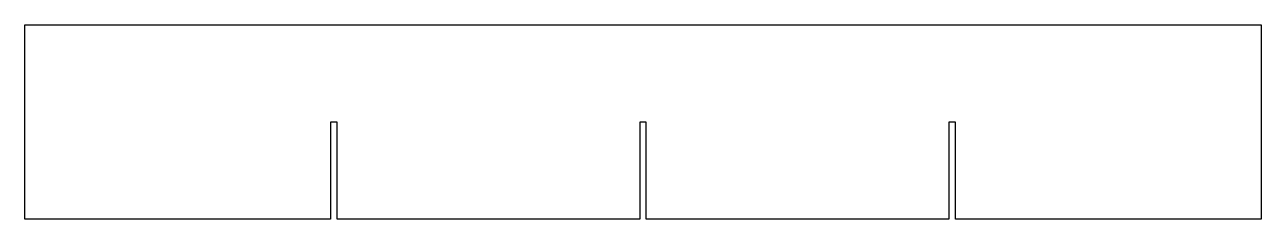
# Model space of a CAD drawing. Header units: millimetres. Extents: x -239 to 239, y -38 to 38.
import ezdxf

# ---------------------------------------------------------------- set-up
doc = ezdxf.new("R2010")
doc.units = ezdxf.units.MM

msp = doc.modelspace()

# ---------------------------------------------------------------- linework, layer by layer
at = {"color": 7, "linetype": 'Continuous', "lineweight": 25}
for p, q in [((-239, 37.5), (239, 37.5)), ((-239, -37.5), (-239, 37.5)), ((239, 37.5), (239, -37.5)), ((-118.25, 0), (-120.75, 0)), ((-120.75, 0), (-120.75, -37.5)), ((-118.25, -37.5), (-118.25, 0)), ((1.25, 0), (-1.25, 0)), ((-1.25, 0), (-1.25, -37.5)), ((1.25, -37.5), (1.25, 0)), ((120.75, 0), (118.25, 0)), ((118.25, 0), (118.25, -37.5)), ((120.75, -37.5), (120.75, 0)), ((-120.75, -37.5), (-239, -37.5)), ((-1.25, -37.5), (-118.25, -37.5)), ((118.25, -37.5), (1.25, -37.5)), ((239, -37.5), (120.75, -37.5))]:
    msp.add_line(p, q, dxfattribs=at)

doc.saveas('drawing.dxf')
